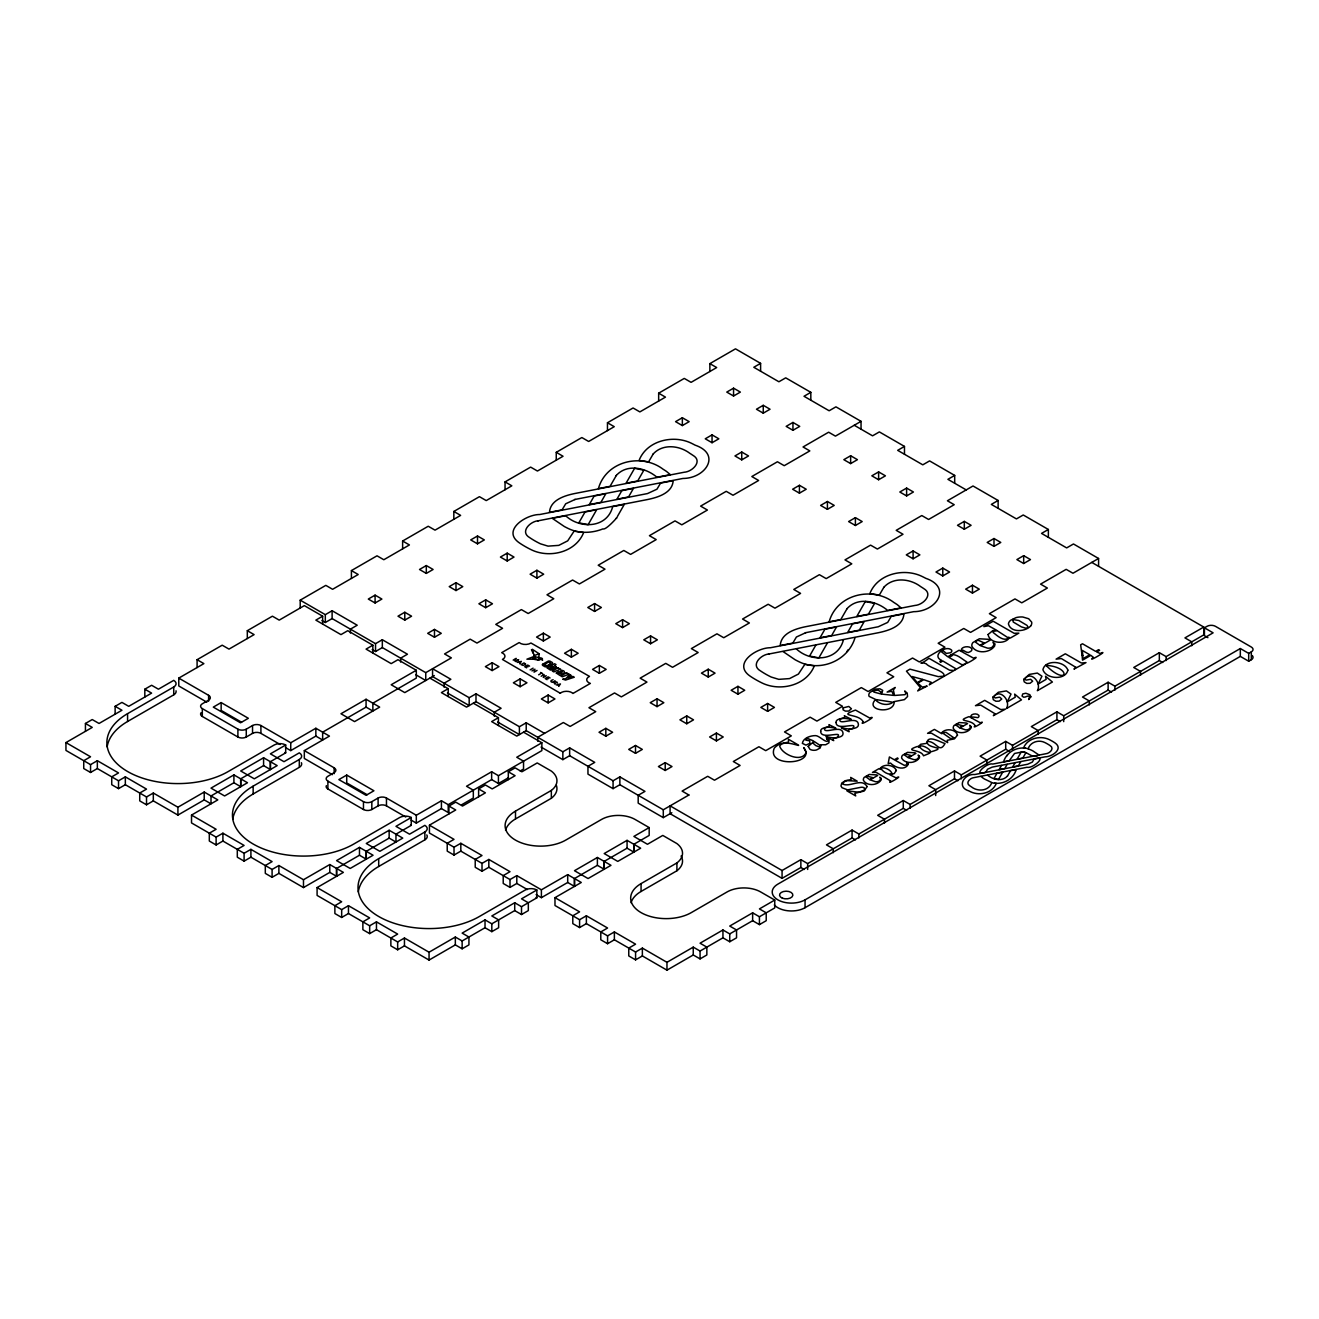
<?xml version="1.0" encoding="UTF-8"?>
<svg xmlns="http://www.w3.org/2000/svg" width="1319" height="1319" viewBox="0 0 1319 1319"><rect width="100%" height="100%" fill="white"/><g stroke="black" fill="none" stroke-linecap="round" stroke-linejoin="round"><path stroke-width="1.5" d="M85.438 731.32L85.438 723.471L92.248 727.396L65.95 742.581L65.95 750.429L90.549 764.624L97.342 760.7L118.529 772.934L111.736 776.858L111.736 784.706L118.529 788.63L125.338 784.706L146.524 796.956L153.317 793.032L177.917 807.228L204.214 792.043L217.816 799.891L191.519 815.076L191.519 822.924L216.118 837.12L222.911 833.196L244.097 845.43L237.305 849.354L237.305 857.202L244.097 861.126L250.907 857.202L272.093 869.452L278.886 865.528L303.485 879.724L329.783 864.539L343.369 872.387L317.088 887.572L317.088 895.42L341.67 909.615L348.463 905.691L369.666 917.925L362.873 921.849L362.873 929.697L369.666 933.621L376.459 929.697L397.662 941.947L404.455 938.007L429.054 952.219L455.335 937.034L462.145 940.958L468.937 937.034L468.937 944.882L462.145 948.806L455.335 944.882L429.054 960.067L404.455 945.871L397.662 949.795L390.869 945.871L390.869 938.007L397.662 934.083L376.459 921.849L369.666 925.773L348.463 913.539L341.67 917.463L334.878 913.539L334.878 905.691L341.67 901.767L317.088 887.572M107.152 746.884A71.028 41.004 0 0 1 127.58 721.493L127.58 713.645L173.729 687.001A8.145 4.699 0 0 0 173.729 680.357L158.428 689.194L151.619 685.27L144.826 689.194L144.826 697.042M127.58 721.493L173.729 694.849L173.729 687.001M65.95 742.581L90.549 756.776L83.74 760.7L83.74 768.548L90.549 772.472L97.342 768.548L118.529 780.782L125.338 776.858L146.524 789.108L139.732 793.032L139.732 800.88L146.524 804.804L153.317 800.88L177.917 815.076L177.917 807.228M177.917 815.076L204.214 799.891L204.214 792.043M247.494 774.896L240.701 778.82L240.701 786.668L233.908 782.744L233.908 774.896L247.494 782.744L224.609 795.967L211.007 788.119L233.908 774.896M232.721 819.379A71.028 41.004 0 0 1 253.149 793.989L253.149 786.14L299.298 759.497A8.145 4.699 0 0 0 299.298 752.852L283.997 761.69L270.395 753.841L285.695 745.004L285.695 752.852L270.395 761.69L270.395 769.538L263.586 765.614L247.741 774.764M263.586 765.614L263.586 757.765L277.188 765.614L254.303 778.82L240.701 770.972L263.586 757.765M253.149 793.989L299.298 767.345L299.298 759.497M191.519 815.076L216.118 829.272L209.309 833.196L209.309 841.044L216.118 844.968L222.911 841.044L244.097 853.278L250.907 849.354L272.093 861.604L265.3 865.528L265.3 873.376L272.093 877.3L278.886 873.376L303.485 887.572L303.485 879.724M303.485 887.572L329.783 872.387L329.783 864.539M329.783 872.387L336.576 876.311L336.576 868.463L359.477 855.24L366.27 859.164L366.27 851.316L373.063 847.392M359.477 855.24L359.477 847.392L336.576 860.615L350.178 868.463L373.063 855.24L359.477 847.392M358.29 891.875A71.028 41.004 0 0 1 378.701 866.484L378.701 858.636L424.866 831.992A8.145 4.699 0 0 0 424.866 825.348L409.549 834.185L395.964 826.337L411.264 817.5L411.264 825.348L395.964 834.185L395.964 842.033L389.154 838.109L373.31 847.26M389.154 838.109L389.154 830.261L402.757 838.109L379.856 851.316L366.27 843.468L389.154 830.261M378.701 866.484L424.866 839.84L424.866 831.992M429.054 960.067L429.054 952.219M448.922 813.905L448.922 806.057L455.731 809.981L429.433 825.166L429.433 833.014L446.993 843.154M455.335 944.882L455.335 937.034M462.145 948.806L462.145 940.958M485.029 927.735L485.029 919.887L491.822 923.811L514.723 910.605L521.516 914.529L528.325 910.605L528.325 902.757L521.516 898.833L536.833 889.995L536.833 897.843L521.516 906.681L514.723 902.757L491.822 915.963L498.631 919.887L498.631 927.735L491.822 931.659L485.029 927.735L469.185 936.886M491.822 931.659L491.822 923.811M514.723 910.605L514.723 902.757M505.54 830.261A35.514 20.51 0 0 1 515.498 818.967L515.498 811.119L551.342 790.427A27.781 16.042 0 0 0 551.342 771.087L537.212 762.943L521.895 771.78L515.102 767.856L508.31 771.78L508.31 779.628M521.516 914.529L521.516 906.681M536.124 894.612L541.4 897.662L541.4 889.814L567.698 874.629L581.283 882.477L554.986 897.662L554.986 905.51L572.561 915.65M515.498 818.967L551.342 798.275L551.342 790.427M541.4 897.662L567.698 882.477L567.698 874.629M574.49 878.553L574.49 886.401L567.698 882.477M515.498 811.119A35.514 20.51 0 0 0 515.498 840.121A35.514 20.51 0 0 0 565.719 840.121L601.563 819.429A23.676 13.668 0 0 1 635.049 819.429L649.179 827.59L649.179 835.438L633.878 844.275L633.878 852.123L627.069 848.199L604.168 861.406L604.184 869.254L597.392 865.33L597.392 857.482L574.49 870.705L588.076 878.553L610.977 865.33L597.392 857.482M627.069 848.199L627.069 840.351L640.671 848.199L617.77 861.406L604.184 853.558L627.069 840.351M631.092 902.757A35.514 20.51 0 0 1 641.067 891.463L641.067 883.615L676.911 862.923A27.781 16.042 0 0 0 676.911 843.583L662.781 835.422L647.464 844.275L633.878 836.427L649.179 827.59M554.986 897.662L579.585 911.858L572.792 915.782L572.792 923.63L579.585 927.554L586.378 923.63L607.581 935.863L614.374 931.939L635.577 944.173L628.767 948.097L628.767 955.945L635.577 959.869L642.369 955.945L666.969 970.157L666.969 962.309L693.25 947.124L700.059 951.048L722.944 937.825L729.737 941.75L736.546 937.825L736.546 929.977L729.737 926.053L752.638 912.83L759.431 916.754L774.748 907.917L774.748 900.069L760.618 891.924A23.676 13.668 0 0 0 727.132 891.924L691.288 912.616A35.514 20.51 0 0 1 641.067 912.616A35.514 20.51 0 0 1 641.067 883.615M641.067 891.463L676.911 870.771L676.911 862.923M666.969 970.157L693.25 954.972L693.25 947.124M693.25 954.972L700.059 958.897L700.059 951.048M722.944 937.825L722.944 929.977L729.737 933.901L752.638 920.695L759.431 924.619L766.224 920.695L766.224 912.83L759.431 908.906L774.748 900.069M729.737 941.75L729.737 933.901M752.638 920.695L752.638 912.83M759.431 924.619L759.431 916.754M805.052 907.703L805.052 899.855L1240.322 648.536L1248.697 653.383L1248.697 661.231L1240.322 656.4L805.052 907.703A19.241 11.113 0 0 1 774.302 904.9M1240.322 656.4L1240.322 648.536M539.075 653.729L538.729 659.962L535.019 658.511L532.299 649.278L539.075 653.729L533.733 655.774M533.47 659.187L526.908 659.187L533.816 656.565L541.895 658.165L542.571 660.275L541.285 659.187L538.515 660.127L532.909 659.104L533.816 656.565M617.325 516.619L624.316 504.369L612.692 506.628C607.119 528.523 579.75 529.034 565.686 515.745L552.298 518.351L564.367 526.528A101.497 58.597 0 0 0 568.192 528.474C578.959 533.75 591.885 533.305 602.882 528.919C606.278 530.617 620.227 513.849 616.237 518.301M815.785 645.205L809.602 656.021L818.868 657.884L827.409 642.947M783.041 651.553L795.093 659.731A101.497 58.597 0 0 0 798.918 661.693C820.237 672.294 848.265 660.835 855.058 637.572M1001.484 765.449L999.077 769.653L1004.781 768.548L1007.172 764.344M1025.374 748.104L1023.511 748.005C1027.336 738.261 1040.246 735.227 1049.116 739.53A49.759 28.721 0 0 1 1055.035 742.927C1063.872 748.994 1051.82 756.925 1045.06 756.842L992.185 767.114L987.535 769.257L985.771 772.242C971.575 776.875 986.727 762.184 992.828 764.064L1045.703 753.776C1049.611 753.578 1054.969 748.351 1049.957 745.499A44.45 25.671 0 0 0 1044.681 742.465C1038.696 739.464 1030.353 742.02 1028.193 748.681C1017.971 745.977 1006.694 751.451 1003.561 761.821L1009.249 760.717L1014.542 753.479L1022.917 751.797M1015.036 762.827L1012.646 767.015L1018.334 765.91L1020.741 761.722M554.128 682.698C555.546 687.215 555.893 678.889 557.459 683.077M616.369 475.384L610.038 486.348L598.414 488.607C606.081 460.941 641.611 452.829 663.111 469.234A101.497 58.597 0 0 1 666.524 471.444L670.349 474.642L656.961 477.231C645.848 467.75 626.97 463.365 616.171 475.598M847.111 608.587L840.764 619.567L829.14 621.81C836.823 594.16 872.337 586.032 893.853 602.453A101.497 58.597 0 0 1 897.25 604.646L901.075 607.861L887.687 610.45C876.591 600.953 857.713 596.584 846.913 608.801M843.435 639.83C837.845 661.742 810.476 662.253 796.429 648.964M1007.452 776.034L1010.568 770.659L1016.257 769.554C1013.14 779.941 1001.929 785.316 991.74 782.695C988.821 791.219 977.626 791.944 971.394 786.816A44.483 25.688 0 0 1 969.894 785.86C964.881 783.008 970.24 777.781 974.147 777.583L1027.023 767.295C1033.305 768.796 1048.16 754.732 1034.08 759.117L1032.315 762.102L1027.666 764.245L974.79 774.517C963.81 773.561 956.308 787.295 968.855 790.872A49.776 28.738 0 0 0 970.735 791.829C979.605 796.115 992.531 793.115 996.307 783.354L994.477 783.255M653.152 454.033L648.618 461.848L639.072 460.446C646.788 440.546 673.168 434.429 691.238 443.168A101.514 58.613 0 0 1 695.064 445.13C721.691 454.231 705.681 478.418 682.962 478.451L574.606 499.522M883.878 587.252L879.344 595.067L869.815 593.665C877.531 573.765 903.894 567.648 921.965 576.387A101.514 58.613 0 0 1 925.806 578.332C952.433 587.45 936.424 611.637 913.688 611.67L805.348 632.741M846.963 651.52L848.051 649.838M1006.991 755.803L1007.518 754.979M519.587 663.787L521.368 661.38L517.229 662.418M558.662 686.342L560.46 683.951L556.305 684.99M652.954 454.247C662.369 443.53 679.318 445.278 689.903 453.373A90.698 52.364 0 0 1 692.953 455.352C703.175 461.155 692.261 471.79 684.281 472.218L576.485 493.191C565.769 495.186 550.32 499.522 549.479 512.3L562.075 509.876L565.686 503.792L575.15 499.423M883.681 587.466C893.111 576.733 910.061 578.497 920.646 586.592A90.698 52.364 0 0 1 923.679 588.554C933.918 594.374 922.987 605.009 915.007 605.437L807.212 626.393C796.511 628.405 781.046 632.724 780.221 645.519L792.818 643.095L796.412 637.011L805.893 632.625M1007.551 775.935C1002.259 781.92 992.993 779.776 987.552 775.127M85.438 723.471L92.231 719.547L99.04 723.471L121.942 710.249L115.132 706.324L115.132 714.173M115.132 706.324L121.925 702.4L128.734 706.324L151.619 693.118L144.826 689.194M197.092 667.546L197.092 659.698L222.202 645.189L228.995 649.113L254.105 634.62L247.312 630.696L247.312 638.544M247.312 630.696L272.423 616.187L279.216 620.128L304.326 605.619L322.644 616.187L322.644 624.035M300.204 608.01L300.204 600.161L325.809 585.372L332.602 589.296L358.207 574.507L351.415 570.583L351.415 578.431M351.415 570.583L377.02 555.81L383.813 559.734L409.418 544.945L402.625 541.021L402.625 548.869M402.625 541.021L428.23 526.248L435.023 530.156L460.628 515.383L453.835 511.459L453.835 519.307M453.835 511.459L479.44 496.669L486.233 500.593L511.838 485.821L505.045 481.897L505.045 489.745M505.045 481.897L530.65 467.107L537.443 471.031L563.048 456.259L556.255 452.335L556.255 460.183M556.255 452.335L581.86 437.545L588.653 441.469L614.258 426.68L607.465 422.756L607.465 430.604M607.465 422.756L633.071 407.983L639.863 411.907L665.468 397.118L658.659 393.194L658.659 401.042M658.659 393.194L684.264 378.421L691.074 382.345L716.679 367.556L709.869 363.632L709.869 371.48M709.869 363.632L735.491 348.843L760.601 363.352L760.601 371.2M206.836 702.17L178.774 685.962L178.774 678.114L203.884 663.622L197.092 659.698M322.644 616.187L315.851 620.128L340.962 634.62L347.754 630.696L372.865 645.189L372.865 653.037M300.204 600.161L325.315 614.654L332.108 610.73L357.218 625.222L350.425 629.147L350.425 633.071M760.601 363.352L753.792 367.276L778.902 381.768L785.712 377.844L810.822 392.337L810.822 400.185M321.968 620.573L325.315 622.502L332.108 618.578L332.108 610.73M375.091 595.133L368.298 599.057L375.091 602.981L381.9 599.057L375.091 595.133L375.091 602.981M426.301 565.554L419.508 569.478L426.301 573.402L433.11 569.478L426.301 565.554L426.301 573.402M477.511 535.992L470.718 539.916L477.511 543.84L484.32 539.916L477.511 535.992L477.511 543.84M682.352 417.727L675.559 421.651L682.352 425.575L689.161 421.651L682.352 417.727L682.352 425.575M733.562 388.165L726.769 392.089L733.562 396.013L740.371 392.089L733.562 388.165L733.562 396.013M221.147 702.582L213.299 707.116L240.52 722.812L248.351 718.294L221.147 702.582L221.147 710.43L241.558 722.218M404.785 612.263L397.992 616.187L404.785 620.111L411.577 616.187L404.785 612.263L404.785 620.111M455.995 582.701L449.202 586.625L455.995 590.549L462.788 586.625L455.995 582.701L455.995 590.549M507.205 553.139L500.412 557.063L507.205 560.987L514.014 557.063L507.205 553.139L507.205 560.987M712.046 434.874L705.253 438.798L712.046 442.722L718.839 438.798L712.046 434.874L712.046 442.722M763.256 405.312L756.463 409.236L763.256 413.16L770.049 409.236L763.256 405.312L763.256 413.16M372.865 645.189L366.072 649.113L391.182 663.622L397.992 659.698L416.309 670.266L416.309 678.114L372.865 703.192L372.865 711.04L366.072 707.116L322.644 732.177L322.644 740.025L315.851 736.101L290.741 750.61L285.481 747.576M372.189 649.575L375.536 651.504L375.536 643.656L382.329 639.731L407.456 654.224L400.646 658.148L400.646 662.072M810.822 392.337L804.013 396.277L829.14 410.77L835.933 406.846L861.043 421.338L861.043 429.186M375.536 651.504L382.329 647.58L382.329 639.731M178.774 678.114L208.6 695.327A5.919 3.413 0 0 1 208.6 700.158L202.318 703.785A5.919 3.413 0 0 0 202.318 708.616L237.898 729.16A5.919 3.413 0 0 0 246.274 729.16L252.539 725.532A5.919 3.413 0 0 1 260.915 725.532L290.741 742.762L315.851 728.253L329.453 736.101L304.326 750.61L304.326 758.458L332.404 774.665M201.049 712.738A5.919 3.413 0 0 0 202.318 716.464L237.898 737.008A5.919 3.413 0 0 0 246.274 737.008L252.539 733.38A5.919 3.413 0 0 1 260.915 733.38L280.205 744.526M434.479 629.41L427.686 633.334L434.479 637.258L441.271 633.334L434.479 629.41L434.479 637.258M485.689 599.848L478.896 603.772L485.689 607.696L492.482 603.772L485.689 599.848L485.689 607.696M536.899 570.27L530.106 574.194L536.899 578.118L543.692 574.194L536.899 570.27L536.899 578.118M741.74 452.021L734.947 455.945L741.74 459.869L748.533 455.945L741.74 452.021L741.74 459.869M792.95 422.443L786.157 426.367L792.95 430.291L799.743 426.367L792.95 422.443L792.95 430.291M366.072 699.268L340.962 713.76L354.564 721.608L379.674 707.116L366.072 699.268L366.072 707.116M416.309 670.266L391.182 684.759L404.785 692.607L434.297 675.575M233.908 782.744L211.007 795.967L211.007 803.815L204.214 799.891M415.716 674.701L425.757 680.505L425.757 672.657L451.362 657.868L444.569 653.944L470.174 639.154L476.967 643.078L502.572 628.306L495.779 624.382L521.384 609.592L528.177 613.516L553.782 598.727L546.989 594.803L572.594 580.03L579.387 583.954L604.992 569.165L598.199 565.241L623.805 550.468L630.597 554.392L656.202 539.603L649.41 535.679L675.015 520.89L681.808 524.814L707.413 510.041L700.62 506.117L726.225 491.327L733.018 495.252L758.623 480.479L751.83 476.538L777.435 461.765L784.228 465.689L809.833 450.9L803.04 446.976L828.645 432.203L835.438 436.127L861.043 421.338M492.168 662.715L485.359 666.639L492.168 670.563L498.961 666.639L492.168 662.715L492.168 670.563M543.379 633.153L536.569 637.077L543.379 641.001L550.171 637.077L543.379 633.153L543.379 641.001M594.589 603.574L587.796 607.498L594.589 611.422L601.382 607.498L594.589 603.574L594.589 611.422M799.429 485.31L792.62 489.234L799.429 493.158L806.222 489.234L799.429 485.31L799.429 493.158M850.64 455.747L843.83 459.671L850.64 463.596L857.432 459.671L850.64 455.747L850.64 463.596M448.213 696.531L448.213 688.683L441.403 692.607L466.53 707.116L475.994 701.642L475.994 693.794L469.185 697.718L469.185 705.566L447.421 693.003M513.173 660.077L516.141 658.362L514.459 660.819L518.697 659.846L515.729 661.561M904.471 454.264L904.471 446.416L897.678 450.34L922.789 464.832L929.582 460.908L954.692 475.417L954.692 483.265M346.716 775.077L338.868 779.595L366.072 795.308L373.92 790.773L346.716 775.077L346.716 782.925L367.111 794.697M530.139 669.871L533.107 668.156M531.953 670.926L534.92 669.211L534.063 672.146L537.031 670.431M520.148 678.873L513.355 682.797L520.148 686.721L526.957 682.797L520.148 678.873L520.148 686.721M571.374 649.311L564.565 653.235L571.374 657.159L578.167 653.235L571.374 649.311L571.374 657.159M622.584 619.732L615.775 623.673L622.584 627.597L629.377 623.673L622.584 619.732L622.584 627.597M827.409 501.484L820.616 505.408L827.409 509.332L834.218 505.408L827.409 501.484L827.409 509.332M878.619 471.905L871.826 475.829L878.619 479.753L885.428 475.829L878.619 471.905L878.619 479.753M538.663 674.8L541.631 673.086M541.169 676.251L544.137 674.537M543.263 677.455L546.231 675.74M553.139 679.714C547.566 680.983 553.634 684.132 555.217 680.917L552.991 682.187M498.434 725.532L498.434 717.684L491.641 721.608L516.751 736.101L526.215 730.644L526.215 722.796L519.406 726.72L519.406 734.568L497.642 722.004M548.143 695.031L541.351 698.955L548.143 702.879L554.953 698.955L548.143 695.031L548.143 702.879M599.354 665.468L592.561 669.392L599.354 673.317L606.163 669.392L599.354 665.468L599.354 673.317M650.564 635.906L643.771 639.83L650.564 643.754L657.373 639.83L650.564 635.906L650.564 643.754M855.404 517.642L848.612 521.566L855.404 525.49L862.197 521.566L855.404 517.642L855.404 525.49M906.615 488.079L899.822 492.003L906.615 495.928L913.424 492.003L906.615 488.079L906.615 495.928M304.326 750.61L334.152 767.823A5.919 3.413 0 0 1 334.152 772.654L327.887 776.281A5.919 3.413 0 0 0 327.887 781.112L363.467 801.655A5.919 3.413 0 0 0 371.826 801.655L378.108 798.028A5.919 3.413 0 0 1 386.467 798.028L416.309 815.257L441.42 800.748L448.213 804.672L491.641 779.611L498.434 783.519L508.474 777.732M326.354 785.662A5.919 3.413 0 0 0 327.887 788.96L363.467 809.503A5.919 3.413 0 0 0 371.826 809.503L378.108 805.876A5.919 3.413 0 0 1 386.467 805.876L405.774 817.022M954.692 475.417L947.899 479.325L966.217 489.91M523.544 732.177L541.862 742.762L541.862 750.61L498.434 775.671L491.641 771.763L466.53 786.256L473.323 790.18L473.323 798.028L461.601 804.788M541.862 742.762L516.751 757.254L523.544 761.178L523.544 769.026L520.197 770.956M411.033 820.055L416.309 823.105L441.42 808.596L448.213 812.52L448.213 804.672M448.922 806.057L455.714 802.133L462.524 806.057L485.408 792.834L478.616 788.91L478.616 796.758M478.616 788.91L485.408 784.986L492.218 788.91L515.102 775.704L508.31 771.78M671.833 812.702L663.292 817.632L638.182 803.139L638.182 795.291L644.975 791.367L619.864 776.875L613.071 780.782L569.643 755.721L562.85 759.645L562.85 751.797L569.643 747.873L594.754 762.366L587.961 766.29L587.961 774.138L613.071 788.647L619.864 784.723L663.292 809.784L688.897 795.011M998.12 508.326L998.12 500.478L991.327 504.402L1016.438 518.911L1023.247 514.987L1048.358 529.48L1048.358 537.328M605.833 728.335L599.024 732.259L605.833 736.183L612.626 732.259L605.833 728.335L605.833 736.183M657.043 698.773L650.234 702.697L657.043 706.621L663.836 702.697L657.043 698.773L657.043 706.621M708.254 669.211L701.444 673.135L708.254 677.059L715.046 673.135L708.254 669.211L708.254 677.059M913.094 550.946L906.285 554.87L913.094 558.794L919.887 554.87L913.094 550.946L913.094 558.794M964.304 521.384L957.495 525.308L964.304 529.232L971.097 525.308L964.304 521.384L964.304 529.232M474.955 859.296L460.826 851.134L454.016 855.058L447.223 851.134L447.223 843.286L454.016 839.362L429.433 825.166M447.223 843.286L454.016 847.21L460.826 843.286L482.012 855.52L475.219 859.444L475.219 867.292L482.012 871.216L488.821 867.292L510.008 879.542L516.801 875.618L541.4 889.814M635.511 745.482L628.718 749.406L635.511 753.33L642.32 749.406L635.511 745.482L635.511 753.33M686.737 715.92L679.928 719.844L686.737 723.768L693.53 719.844L686.737 715.92L686.737 723.768M737.948 686.342L731.138 690.266L737.948 694.19L744.74 690.266L737.948 686.342L737.948 694.206M942.772 568.093L935.979 572.017L942.772 575.941L949.581 572.017L942.772 568.093L942.772 575.941M993.998 538.515L987.189 542.439L993.998 546.363L1000.791 542.439L993.998 538.515L993.998 546.379M1048.358 529.48L1041.548 533.404L1066.659 547.913L1073.468 543.972L1098.579 558.481L1098.579 566.329M475.219 859.444L482.012 863.368L488.821 859.444L510.008 871.678L503.215 875.618L503.215 883.466L510.008 887.39L516.801 883.466L527.353 889.55M665.205 762.629L658.412 766.553L665.205 770.477L672.014 766.553L665.205 762.629L665.205 770.477M716.415 733.051L709.622 736.975L716.415 740.899L723.224 736.975L716.415 733.051L716.415 740.915M767.625 703.489L760.832 707.413L767.625 711.337L774.434 707.413L767.625 703.489L767.625 711.337M972.466 585.224L965.673 589.148L972.466 593.072L979.275 589.148L972.466 585.224L972.466 593.088M1023.676 555.662L1016.883 559.586L1023.676 563.51L1030.485 559.586L1023.676 555.662L1023.676 563.51M1098.579 558.481L1072.974 573.254L1066.181 569.346L1040.576 584.119L1047.368 588.043L1021.763 602.832L1014.971 598.908L989.365 613.681L996.158 617.622L970.553 632.395L963.76 628.471L938.155 643.26L944.948 647.184L919.343 661.957L912.55 658.033L886.945 672.822L893.738 676.746L868.133 691.519L861.34 687.595L835.735 702.384L842.528 706.308L816.923 721.097L810.13 717.173L784.525 731.946L791.318 735.87L765.712 750.659L758.92 746.735L733.315 761.525L740.107 765.449L714.502 780.221L707.709 776.297L682.104 791.087L688.897 795.011M485.029 919.887L462.145 933.11L468.937 937.034M597.392 865.33L574.49 878.553L574.49 886.401M572.792 915.782L579.585 919.706L586.378 915.782L607.581 928.015L600.788 931.939L600.788 939.787L607.581 943.712L614.374 939.787L635.577 952.021L642.369 948.097L666.969 962.309M804.26 869.468L800.864 867.506L782.068 878.355L670.085 813.708L670.085 805.86L782.068 870.507L800.864 859.658L807.657 863.582L852.074 837.944L855.47 839.89M906.681 810.328L903.284 808.366L858.867 834.004L852.074 830.08L826.469 844.869L833.262 848.793L833.262 852.717M957.891 780.766L954.494 778.804L910.077 804.442L903.284 800.518L877.679 815.307L884.472 819.231L884.472 823.155M1009.101 751.203L1005.705 749.241L961.287 774.88L954.494 770.956L928.889 785.745L935.682 789.669L935.682 795.555M1060.311 721.641L1056.915 719.679L1012.514 745.317L1005.705 741.393L980.099 756.166L986.909 760.09L986.909 764.014M1111.521 692.063L1108.125 690.101L1063.708 715.755L1056.915 711.831L1031.31 726.604L1038.102 730.528L1038.102 734.452M1162.731 662.501L1159.335 660.539L1114.918 686.177L1108.125 682.253L1082.52 697.042L1089.313 700.966L1089.313 704.89M1091.786 562.405L1203.752 627.053L1203.752 634.901L1166.128 656.615L1159.335 652.691L1133.73 667.48L1140.523 671.404L1140.523 675.328M1203.752 627.053L1184.94 637.901L1191.733 641.825L1191.733 645.749M1207.907 637.671L1204.428 635.676L1204.428 627.811L1207.05 626.311A5.919 3.413 0 0 1 1215.426 626.311L1251.319 647.035A5.919 3.413 0 0 1 1251.319 651.866L1251.319 659.714L1248.697 661.231M722.944 929.977L700.059 943.2L706.852 947.124L706.852 954.972L700.059 958.897M1248.697 653.383L1251.319 651.866M538.383 520.758C530.403 521.186 519.472 531.821 529.71 537.641A90.648 52.331 0 0 0 540.477 543.824L548.044 546.132L558.794 545.374L567.698 540.856L574.095 531.161L583.641 532.546C575.826 552.397 549.528 558.58 531.409 549.809A101.448 58.58 0 0 1 519.356 542.884C501.352 530.518 525.918 514.361 539.702 514.525L647.497 493.57L656.977 489.184L660.572 483.1L673.168 480.677C672.476 493.471 656.664 497.774 646.178 499.802L537.822 520.873M541.285 659.187L542.472 658.808M769.109 653.977C761.129 654.405 750.214 665.023 760.436 670.86A90.648 52.331 0 0 0 771.219 677.043L778.787 679.351L789.537 678.593L798.424 674.058L804.837 664.364L814.367 665.765C806.552 685.6 780.254 691.799 762.151 683.028A101.448 58.58 0 0 1 750.082 676.103C732.094 663.737 756.644 647.563 770.428 647.744L878.24 626.772L887.703 622.403L891.298 616.319L903.911 613.896C903.202 626.69 887.39 630.993 876.921 633.005L768.565 654.076M1028.012 748.796L1031.079 750A49.776 28.738 0 0 1 1032.958 750.956L1038.877 754.963C1032.068 759.711 1027.93 750.989 1021.302 751.863L1017.114 759.183L1022.819 758.079L1025.852 752.77L1024.467 752.275M991.855 782.563L984.535 779.051A49.776 28.738 0 0 1 982.853 777.963L980.973 776.396M285.695 745.004L285.333 744.79A8.145 4.699 0 0 0 274.187 745.004L228.022 771.648A71.028 41.004 0 0 1 127.646 771.549A71.028 41.004 0 0 1 127.58 713.645M411.264 817.5L410.885 817.285A8.145 4.699 0 0 0 399.756 817.5L353.508 844.193A71.028 41.004 0 0 1 253.215 844.045A71.028 41.004 0 0 1 253.149 786.14M285.695 752.852L285.333 752.638A8.145 4.699 0 0 0 284.937 752.457M536.833 889.995L536.454 889.781A8.145 4.699 0 0 0 525.308 889.979L479.061 916.689A71.028 41.004 0 0 1 378.784 916.54A71.028 41.004 0 0 1 378.701 858.636M411.264 825.348L410.885 825.133A8.145 4.699 0 0 0 410.506 824.952M536.833 897.843L536.454 897.629A8.145 4.699 0 0 0 536.058 897.448M904.471 446.416L879.361 431.907L872.568 435.831L854.25 425.262M998.12 500.478L973.01 485.986L947.405 500.775L954.214 504.699L928.592 519.472L921.8 515.548L896.195 530.337L903.004 534.261L877.399 549.05L870.589 545.126L844.984 559.899L851.794 563.823L826.189 578.612L819.379 574.688L793.774 589.461L800.584 593.385L774.962 608.174L768.169 604.25L742.564 619.04L749.373 622.964L723.752 637.736L716.959 633.812L691.354 648.602L698.163 652.526L672.558 667.299L665.749 663.375L640.144 678.164L646.953 682.088L621.348 696.877L614.539 692.953L588.933 707.726L595.743 711.65L570.138 726.439L563.345 722.515L537.74 737.288L537.74 741.212M1204.428 627.811L1213.117 632.84L777.847 884.142A19.241 11.113 0 0 0 777.847 899.855A19.241 11.113 0 0 0 805.052 899.855M950.9 654.966C956.539 653.334 961.963 659.203 966.926 661.957C960.562 667.958 983.677 653.993 973.521 658.148L963.134 652.46L961.848 650.218C963.793 649.344 967.074 654.587 970.405 651.553A4.814 2.786 0 0 0 971.559 648.519C969.185 645.106 958.88 646.854 961.798 651.751L959.127 650.218L947.767 656.78L941.403 651.718L943.036 650.63L946.333 653.433L950.488 652.74A4.501 2.605 0 0 0 951.642 650.185C945.772 644.315 931.082 656.153 941.651 660.308L939.853 661.347L940.546 662.336L942.871 661L955.5 668.552L954.626 670.2L965.294 664.051L962.029 664.76L948.971 657.472L952.054 655.708L951.378 654.686M944.371 676.119L938.271 676.631L909.945 669.162L906.45 671.173L920.316 687.512L917.678 690.942L927.158 686.061L922.278 687.133L917.76 683.127L923.712 679.681L931.148 682.236L929.285 684.841L954.198 670.464L949.614 670.2L928.939 658.296C918.271 666.853 919.063 660.638 926.317 663.853C929.417 668.024 946.465 671.338 943.876 676.4M532.546 650.366L531.442 649.723L533.206 653.367M529.578 666.144L527.666 665.04L524.715 666.738L526.627 667.843M540.559 672.459L542.703 673.696M550.056 677.966L548.143 676.861L545.192 678.56L547.105 679.664M542.818 675.295L544.912 676.499M526.232 665.864L527.979 666.87M546.709 677.686L548.457 678.691M518.532 662.089L520.148 663.028M557.624 684.66L559.223 685.583M560.262 693.25L502.44 659.451A7.436 4.287 0 0 0 501.682 652.658L519.175 642.567A7.419 4.287 0 0 0 530.947 643.012L589.494 676.4A7.403 4.27 0 0 0 590.351 683.423L572.941 693.464A7.156 4.122 0 0 0 572.397 692.986A7.403 4.27 0 0 0 560.262 693.25M475.994 693.794L501.105 708.287L494.295 712.227L494.295 716.151M526.215 722.796L544.533 733.364M332.108 618.578L375.536 643.656M382.329 647.58L425.757 672.657M469.185 697.718L432.566 676.581L432.566 668.717L450.867 679.301L444.074 683.226L444.074 687.15M475.994 701.642L519.406 726.72M526.215 730.644L562.85 751.797M429.895 678.114L448.213 688.683M473.323 703.192L498.434 717.684M541.087 747.082L562.85 759.645M1166.128 656.615L1166.128 660.539M1159.335 652.691L1159.335 660.539M1114.918 686.177L1114.918 690.101M1108.125 682.253L1108.125 690.101M1063.708 715.755L1063.708 721.641M1056.915 711.831L1056.915 719.679M1012.514 745.317L1012.514 749.241M1005.705 741.393L1005.705 749.241M961.287 774.88L961.287 778.804M954.494 770.956L954.494 778.804M910.077 804.442L910.077 808.366M903.284 800.518L903.284 808.366M858.867 834.004L858.867 837.928M852.074 830.08L852.074 837.944M807.657 863.582L807.657 869.468M800.864 859.658L800.864 867.506M782.068 870.507L782.068 878.355M663.292 809.784L663.292 817.632M642.369 948.097L642.369 955.945M635.577 952.021L635.577 959.869M633.878 844.275L633.878 852.123M619.864 776.875L619.864 784.723M614.374 931.939L614.374 939.787M613.071 780.782L613.071 788.647M607.581 935.863L607.581 943.712M604.168 861.406L604.168 869.254M586.378 915.782L586.378 923.63M579.585 919.706L579.585 927.554M569.643 747.873L569.643 755.721M516.801 875.618L516.801 883.466M510.008 879.542L510.008 887.39M498.434 775.671L498.434 783.519M491.641 771.763L491.641 779.611M488.821 859.444L488.821 867.292M482.012 863.368L482.012 871.216M460.826 843.286L460.826 851.134M454.016 847.21L454.016 855.058M441.42 800.748L441.42 808.596M416.309 815.257L416.309 823.105M404.455 938.007L404.455 945.871M397.662 941.947L397.662 949.795M386.467 798.028L386.467 805.876M378.108 798.028L378.108 805.876M376.459 921.849L376.459 929.697M371.826 801.655L371.826 809.503M369.666 925.773L369.666 933.621M366.27 851.316L366.27 859.164M363.467 801.655L363.467 809.503M348.463 905.691L348.463 913.539M341.67 909.615L341.67 917.463M336.576 868.463L336.576 876.311M334.152 767.823L334.152 773.709M327.887 781.112L327.887 788.96M325.315 614.654L325.315 622.502M315.851 728.253L315.851 736.101M290.741 742.762L290.741 750.61M278.886 865.528L278.886 873.376M272.093 869.452L272.093 877.3M270.395 761.69L270.395 769.538M260.915 725.532L260.915 733.38M252.539 725.532L252.539 733.38M250.907 849.354L250.907 857.202M246.274 729.16L246.274 737.008M244.097 853.278L244.097 861.126M240.701 778.82L240.701 786.668M237.898 729.16L237.898 737.008M222.911 833.196L222.911 841.044M216.118 837.12L216.118 844.968M208.6 695.327L208.6 701.213M202.318 708.616L202.318 716.464M153.317 793.032L153.317 800.88M146.524 796.956L146.524 804.804M125.338 776.858L125.338 784.706M118.529 780.782L118.529 788.63M97.342 760.7L97.342 768.548M90.549 764.624L90.549 772.472M176.037 690.793A8.145 4.748 -0.5 0 1 173.729 694.849M301.392 762.712A8.145 4.748 -0.5 0 1 299.298 767.345M1252.259 655.592A5.919 3.413 0 0 1 1251.319 659.714M426.795 834.911A8.145 4.748 -0.5 0 1 424.866 839.84M556.305 785.184A27.781 16.042 0 0 1 551.342 798.275M681.082 855.998A27.781 16.042 0 0 1 676.911 870.771M1082.058 655.329L1082.52 660.176L1090.862 655.362L1093.402 657.307C1084.828 664.265 1111.225 648.668 1100.112 653.482L1096.699 651.982L1099.617 650.316L1098.562 649.69L1095.644 651.372L1082.487 643.771L1080.657 644.826L1082.058 655.329M1067.862 670.134C1065.67 680.571 1046 679.219 1042.917 669.706C1045.143 659.302 1064.647 660.77 1067.862 670.134M1082.833 655.461L1082.784 658.775L1089.774 654.768L1082.338 650.432L1082.833 655.461M556.305 673.036L560.014 675.493A2.44 1.401 0 0 1 560.344 675.147L564.516 672.608L564.12 671.239A6.743 3.891 0 0 0 563.361 670.761L561.795 670.299A1.929 1.121 0 0 0 560.839 670.365C560.509 670.926 565.406 673.284 558.811 671.635A1.731 1.006 0 0 0 558.25 671.684L556.305 673.036M992.795 697.24L993.306 699.713L995.911 701.246L999.142 701.147L1001.748 699.021L999.703 697.124L995.317 697.949L993.669 697.075C999.456 687.875 1011.261 700.504 1006.446 708.55L1021.483 699.861L1014.641 694.091L1015.218 697.207L1007.238 701.889L1011.014 694.074L1006.43 690.909L998.335 692.261L992.795 697.24M1023.692 679.4L1024.204 681.857L1026.809 683.407L1030.057 683.291L1032.662 681.181L1030.617 679.285L1026.215 680.109L1024.583 679.236C1030.37 670.036 1042.158 682.665 1037.344 690.711L1052.397 682.022L1045.538 676.251L1046.132 679.351L1038.135 684.05L1041.928 676.218L1037.344 673.069L1029.249 674.421L1023.692 679.4M808.184 746.422L809.932 749.274A5.49 3.166 0 0 0 816.576 749.95L820.253 747.955L820.88 744.773L825.71 744.757L828.959 742.795L829.008 739.893L826.502 738.673L828.431 740.14C826.667 744.51 819.544 735.491 815.472 735.623C810.509 735.606 803.238 737.898 802.348 743.355L805.942 745.136L809.915 743.306L809.619 740.8L805.827 740.173L807.261 738.327L813.163 740.767L812.916 742.366L808.184 746.422M806.189 752.341C801.82 763.124 782.315 754.666 779.71 746.208C784.178 736.596 813.889 753.874 788.399 739.25L788.564 742.069L780.832 743.652A20.197 11.657 0 0 0 774.286 748.153C766.042 767.922 817.368 764.789 803.683 747.593L806.189 752.341M525.556 664.067L523.33 665.485L521.038 664.611L524.006 662.913L525.556 664.067M881.191 778.49L881.125 779.974C877.58 785.596 866.946 786.421 863.45 780.37A9.431 5.441 0 0 1 864.225 777.369L869.221 774.451L876.476 774.896L877.679 775.473L870.111 779.859L875.602 781.738A3.99 2.308 0 0 0 879.13 781.029L880.663 779.166L879.872 777.155L881.191 778.49M919.475 756.397L919.409 757.881C915.864 763.487 905.213 764.311 901.718 758.26A9.431 5.441 0 0 1 902.509 755.276L907.505 752.358L914.759 752.786L915.963 753.38L908.379 757.749L913.886 759.645A3.99 2.308 0 0 0 917.414 758.936L918.947 757.057L918.156 755.045L919.475 756.397M971.081 726.604L970.998 728.088C967.454 733.694 956.819 734.518 953.324 728.467A9.431 5.441 0 0 1 954.099 725.483L959.094 722.565L966.349 722.993L967.569 723.587L959.985 727.956L965.475 729.852A3.99 2.308 0 0 0 969.003 729.143L970.537 727.264L969.762 725.252L971.081 726.604M994.773 643.969L994.691 645.881C990.124 653.103 976.423 654.175 971.922 646.376A12.151 7.007 0 0 1 972.927 642.534L979.357 638.775L988.706 639.336L990.256 640.094L980.512 645.716L987.585 648.157A5.144 2.968 0 0 0 992.119 647.233L994.097 644.826L993.092 642.238L994.773 643.969M867.078 786.569L864.093 791.07L854.827 793.329L855.701 795.918L846.88 790.823L858.966 792.224L864.67 789.999L864.291 787.888A3.363 1.946 0 0 0 860.647 787.361L847.639 789.883L842.033 787.723L840.961 785.976L841.769 783.041L845.314 780.7L851.151 779.545L850.689 777.402L857.218 781.178L847.095 780.65L843.962 781.821L842.693 783.997C849.815 787.806 861.752 777.336 867.078 786.569M919.228 746.257C925.196 755.54 937.809 749.934 923.498 755.803C921.091 748.862 902.559 751.665 917.463 746.422L919.31 747.477L918.799 746.175L920.761 744.246L926.993 743.306C927.059 733.941 940.546 742.399 945.031 743.52C939.161 754.237 936.688 741.163 927.389 741.41C925.311 749.176 949.977 746.472 930.489 751.945C931.066 749.555 922.542 744.328 919.228 746.257M820.682 731.27C820.566 740.618 844.407 729.638 837.136 737.42C831.382 739.613 816.972 732.309 833.74 740.635C829.931 736.497 843.22 739.085 843.039 733.562C842.544 723.686 822.842 735.26 824.573 728.187C829.255 724.807 844.77 732.391 828.926 724.659C832.124 728.269 820.303 726.208 820.682 731.27M836.048 722.4C835.933 731.748 859.774 720.768 852.503 728.533C846.765 730.726 832.338 723.422 849.106 731.748C845.298 727.626 858.587 730.198 858.422 724.675C857.911 714.816 838.208 726.39 839.939 719.317C844.622 715.937 860.136 723.504 844.292 715.788C847.49 719.399 835.669 717.338 836.048 722.4M896.376 770.477L894.183 773.643L889.6 774.616L896.063 777.88C905.906 773.643 884.835 786.19 890.803 781.013L876.08 772.291L872.453 772.406L879.097 768.581L880.531 769.406L880.284 768.252C884.192 763.437 893.969 764.756 896.376 770.477M988.096 634.505C989.25 643.029 1003.759 644.81 1008.821 638.544L1008.689 637.176L1010.272 638.083L1018.829 633.136L1014.146 633.301L993.158 621.216L983.826 626.607L988.508 625.767L996.735 630.301L992.828 630.581L988.096 634.505M556.255 667.101L551.095 670.068A1.797 1.039 0 0 1 550.336 669.97L549.298 669.425A1.748 1.006 0 0 1 549.034 669.013L547.105 668.041L554.59 663.737L556.024 664.562L554.475 665.93A1.731 1.006 0 0 1 555.151 666.062L556.074 666.656A1.797 1.039 0 0 1 556.255 667.101M908.28 764.295C904.587 771.186 894.76 767.394 890.506 763.058L888.165 763.652L889.402 756.958L894.315 759.777L897.547 757.93L898.14 758.672L895.255 760.321L904.323 765.366L907.686 764.591L906.664 762.415L908.28 764.295M894.183 701.609C894.727 714.601 864.143 710.957 875.635 699.466L869.139 696.399A8.953 5.161 0 0 1 869.996 692.426L875.371 689.128L879.888 688.815L882.708 690.365L881.636 694.091L893.688 695.41L891.809 691.255L887.11 692.096L895.172 687.446L893.375 690.018L894.546 695.459L904.982 694.668L905.955 693.332L904.669 690.975L907.208 693.069L907.571 696.531L904.405 699.631L894.183 701.609M558.217 673.218L561.267 672.97L558.217 673.218M550.023 668.304C554.194 670.365 555.348 663.292 550.023 668.304M544.318 664.924C550.435 668.288 553.386 657.225 544.368 664.792M863.22 721.839C857.251 727.56 879.295 714.403 869.749 718.047L855.47 710.067C836.345 717.107 858.784 712.969 863.22 721.839M1045.951 665.37C1068.159 687.298 1071.819 666.656 1045.951 665.37M975.153 725.73C970.19 730.396 988.145 719.547 980.264 722.779C971.658 717.998 966.497 715.887 977.841 717.651A3.743 2.16 0 0 0 978.747 715.294C976.901 712.639 968.904 714.008 971.163 717.816L969.086 716.613C954.362 721.988 971.757 718.937 975.153 725.73M881.356 692.459L881.01 693.975L874.151 692.162A2.209 1.286 0 0 1 873.623 690.694L878.256 690.134L881.356 692.459M1030.848 696.811L1028.672 699.548L1029.562 696.613C1027.6 694.305 1024.451 699.466 1022.06 696.036L1022.753 693.926L1025.852 693.25L1029.859 694.717L1030.848 696.811M876.327 699.614L876.476 700.851C880.746 704.709 888.297 705.879 893.062 702.252L876.327 699.614M957.495 735.161L954.412 738.871L947.19 740.305L947.636 742.597L931.329 733.133L927.57 733.331L934.396 729.391L941.865 733.76L941.75 732.688C945.575 728.072 955.945 728.995 957.495 735.161M820.698 745.796L819.264 746.933L815.752 745.581L813.312 743.421L814.087 741.41L820.698 745.796M942.195 732.721L950.554 738.541L954.412 738.162L946.069 732.358L942.195 732.721M880.828 768.219C882.246 771.351 888.132 775.061 892.04 774.088C892.122 770.725 884.389 766.471 880.828 768.219M843.138 707.874L843.072 709.787L845.397 711.122L848.694 711.089L851.431 708.748L848.776 706.44L843.138 707.874M542.538 664.314L542.488 664.43A2.589 1.5 0 0 0 542.571 665.337L545.011 666.754A2.589 1.5 0 0 0 546.594 666.804L552.43 663.424A2.589 1.5 0 0 0 552.348 662.517L549.908 661.116A2.589 1.5 0 0 0 548.325 661.066L542.538 664.314M1008.474 638.017C1003.743 641.957 996.851 635.379 993.042 632.378L993.586 630.977L997.246 630.746L1008.474 638.017M585.042 511.986L578.86 522.819L588.126 524.682L596.666 509.728L585.042 511.986M594.177 496.01L589.28 504.583L600.903 502.325L605.8 493.751L594.177 496.01M621.826 490.652L616.929 499.209L628.553 496.95L633.45 488.393L621.826 490.652M634.587 468.311L626.063 483.232L637.687 480.973L643.853 470.191L634.587 468.311M824.903 629.229L820.022 637.786L831.646 635.527L836.526 626.97L824.903 629.229M852.552 623.854L847.672 632.428L859.296 630.169L864.176 621.612L852.552 623.854M865.313 601.53L856.789 616.451L868.413 614.192L874.579 603.41L865.313 601.53M996.999 773.28L993.982 778.573L998.516 779.496L1002.704 772.176L996.999 773.28M995.317 713.942L993.339 715.656L1005.375 709.177L1000.775 709.573L984.699 700.34L975.45 705.681L980.709 705.088L995.317 713.942M1075.941 667.381L1073.963 669.112L1085.999 662.616L1081.415 663.012L1065.323 653.795L1056.074 659.137L1061.35 658.544L1075.941 667.381M1012.761 619.485L1013.239 622.024L1021.384 626.888L1026.231 628.306L1028.078 627.234L1027.023 625.387L1018.845 620.507L1012.761 619.485M975.945 640.737L975.499 642.122L979.885 645.354L984.106 642.93L978.599 640.374L975.945 640.737M866.567 775.984L866.22 777.056L869.633 779.578L872.898 777.682L866.567 775.984M904.85 753.891L904.504 754.963L907.901 757.469L911.182 755.589L904.85 753.891M956.44 724.098L956.094 725.17L959.507 727.692L962.788 725.796L956.44 724.098M569.742 674.603L565.686 678.774L562.702 679.17L565.554 680.06L574.276 677.224L572.842 676.4L568.192 678.213L571.242 675.476L569.742 674.603M1030.634 626.03C1025.259 631.883 1010.766 632.972 1008.441 623.969A12.069 6.974 0 0 1 1010.7 620.243L1016.108 617.605A12.349 7.123 0 0 1 1022.835 617.012L1028.688 618.743L1031.672 622.123A12.679 7.32 0 0 1 1030.634 626.03M557.97 667.81L552.348 671.074L553.782 671.899L560.591 669.178A1.748 1.006 0 0 0 559.817 668.997L557.97 667.81M566.494 672.739L560.872 675.987L562.306 676.828L569.116 674.091A1.748 1.006 0 0 0 568.341 673.91L566.494 672.739M922.805 679.45L917.315 682.615L912.187 676.548L922.805 679.45M782.348 898.157A6.661 3.842 0 0 0 792.834 895.387A6.661 3.842 0 0 0 783.437 891.529A6.661 3.842 0 0 0 782.348 898.157"/></g></svg>
